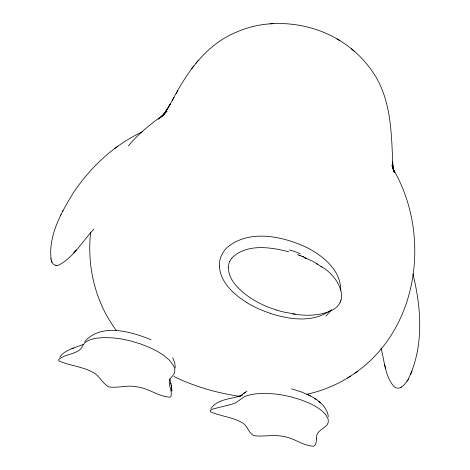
<?xml version="1.0" encoding="UTF-8"?>
<svg xmlns="http://www.w3.org/2000/svg" width="470" height="470" viewBox="0 0 470 470"><rect width="100%" height="100%" fill="white"/><g stroke="black" fill="none" stroke-linecap="round" stroke-linejoin="round"><path stroke-width="0.7" d="M228.314 267.389C228.549 280.59 239.753 290.466 249.764 297.481A106.42 103.236 -72.4 0 0 276.554 309.994M340.715 290.29C340.856 270.209 323.137 255.809 306.722 247.484C282.652 236.187 249.218 228.878 226.969 247.637A27.289 26.708 5.9 0 0 222.745 253.036L222.192 254.029A25.174 24.628 4.7 0 0 221.229 256.079A25.398 24.834 3.6 0 0 219.414 266.261M90.634 232.392C86.791 266.743 95.481 302.751 116.384 330.492M327.825 312.015C353.757 303.297 337.906 275.49 321.075 266.437M408.101 379.449C424.146 346.913 421.396 308.214 412.924 273.91M410.692 374.379L412.072 371.053M142.387 131.864C114.075 144.901 90.61 167.103 73.314 192.806C61.159 212.822 47.793 236.151 51.271 260.439C51.835 263.823 55.354 266.561 58.727 265.098C73.808 257.208 82.485 241.122 93.912 229.09M340.063 302.339L340.221 301.993M340.967 300.207L341.108 299.889M62.434 211.665L63.004 210.478M60.477 215.724L61.029 214.579M172.32 100.398C186.39 73.373 204.985 46.16 233.678 33.329C245.575 27.742 258.571 24.452 271.701 23.735M176.109 93.683L177.86 90.598M174.088 97.284L168.466 107.148L170.246 104.011L162.902 115.591M401.075 387.298L404.441 384.566L407.226 380.865M406.961 381.299L408.395 378.955M210.86 408.694C217.258 398.954 230.817 399.183 240.699 395.799L239.4 396.181L241.903 395.229L242.743 394.559L240.928 395.852L244.512 392.861M163.143 115.244L168.284 107.671L166.186 110.75M84.688 341.772C100.838 322.679 131.383 331.62 151.017 339.763M59.655 357.235C62.845 352.482 68.297 349.986 73.479 348.035M191.719 68.638L193.922 65.847M195.955 63.274L198.117 60.53M164.206 113.687L166.627 110.673L161.31 117.024L164.089 114.051M128.392 145.864C138.809 133.269 151.775 123.158 164.97 113.652L161.504 116.448M231.822 258.101C246.433 243.354 270.544 247.091 288.656 251.767M325.945 316.169L331.503 309.718M73.655 252.942L76.387 249.893M158.343 119.38L167.167 111.202M244.647 392.755L246.985 391.116M243.818 393.425L245.328 392.197M354.75 373.274C419.275 328.765 431.489 233.854 392.844 168.489L394.624 172.549L391.974 165.305L394.254 172.49M117.982 146.105L114.404 148.784M329.499 310.993C312.209 323.002 289.126 319.406 270.297 313.437M306.757 394.301C322.255 390.899 337.26 384.789 350.544 376.082M347.671 378.021L357.793 371.218M380.988 347.882C384.507 360.837 384.848 376.229 394.13 386.728C396.098 388.549 399.195 388.614 401.374 387.139M71.916 348.611L83.337 344.422M326.438 312.462C315.576 316.069 303.849 315.664 292.669 313.984M272.23 23.712C295.113 22.437 318.472 27.853 338.188 39.615M270.168 23.829L273.675 23.623M55.748 265.38L56.388 265.444M293.392 313.737L295.207 313.925M292.787 313.654L283.71 312.045L276.519 310.118M240.111 396.41C217.222 393.073 194.674 386.693 173.882 376.476M291.341 388.866L292.616 389.184M293.245 389.348L301.722 392.045L308.819 395.147M301.963 256.244L312.509 261.167L321.95 267.013M297.41 254.44L303.638 256.902M298.797 255.275L300.042 255.833M309.701 395.593C318.102 399.899 327.038 406.597 328.342 416.632M308.22 394.841L310.347 395.922M306.07 258.623L304.819 257.942L306.041 258.612M338.635 39.891C351.895 47.74 363.433 58.492 372.164 71.181C391.516 98.465 391.381 133.351 392.861 165.352L392.438 161.651L393.325 168.859L392.591 165.07L394.277 172.466M336.937 38.875L339.957 40.673M246.85 302.58C233.925 294.531 220.359 282.511 219.39 266.261M316.874 263.693L317.908 264.369M314.512 398.337L315.211 398.807M315.746 399.159L316.48 399.653M351.36 48.757L352.835 49.996M352.964 50.102L354.498 51.389M318.772 401.368L319.477 401.973M319.788 402.232L320.522 402.861M172.713 357.623L174.793 363.022L175.263 367.963M51.406 260.897L52.017 262.354M384.648 364.755L385.612 368.504M169.834 378.844L171.638 387.621M170.798 382.938L171.051 384.219M171.256 385.247L171.867 391.14L171.832 390.147M50.825 258.529L50.907 259.058M171.662 387.826L171.826 389.894M228.256 267.383A17.508 16.309 22 0 1 229.583 261.737M229.618 261.749A18.565 17.167 9.8 0 1 231.892 258.153M289.426 249.94A86.269 72.703 -4.8 0 1 300.406 253.735M270.332 313.326A118.511 114.762 -87.1 0 1 246.821 302.627M316.545 438.763C316.222 441.359 316.369 444.802 313.731 446.241C302.944 445.913 293.791 437.664 282.952 436.424C273.264 434.215 263.323 437.106 253.641 435.602C248.019 432.582 247.379 424.475 240.94 422.06C231.428 416.925 220.301 416.173 210.542 411.785L210.096 410.768L211.189 409.787L213.486 408.835L231.657 404.323L235.499 402.937L244.142 396.868A47.094 17.707 12 0 1 256.197 393.807L265.051 393.384L273.716 393.878A47.118 17.713 12 0 1 292.064 397.162L300.941 399.835L309.002 403.06A47.123 17.719 12 0 1 321.521 410.498L325.51 414.37L327.743 418.141A47.153 17.742 12 0 1 327.049 424.939C323.125 429.286 315.576 431.372 316.545 438.763M169.447 380.318C168.325 385.694 172.296 390.829 171.074 396.192L170.117 397.226C158.554 396.674 148.561 388.167 136.893 386.851C127.546 384.677 118.076 388.367 108.776 386.898C101.984 383.197 99.182 374.649 91.638 371.694C81.369 366.33 69.39 365.684 58.967 360.872L58.462 359.838C64.267 354.139 74.007 354.785 80.229 349.386C82.608 347.195 83.096 343.511 86.11 341.884A48.998 19.012 15.6 0 1 96.861 338.159L104.223 337.554L112.671 337.871A48.98 18.994 15.7 0 1 131.336 341.149L140.724 343.987L149.595 347.512A48.992 19 15.7 0 1 164.189 355.79L169.359 360.167L173.177 365.055A48.986 19.012 15.7 0 1 174.482 372.863C173.677 375.924 170.216 377.251 169.447 380.318"/></g></svg>
